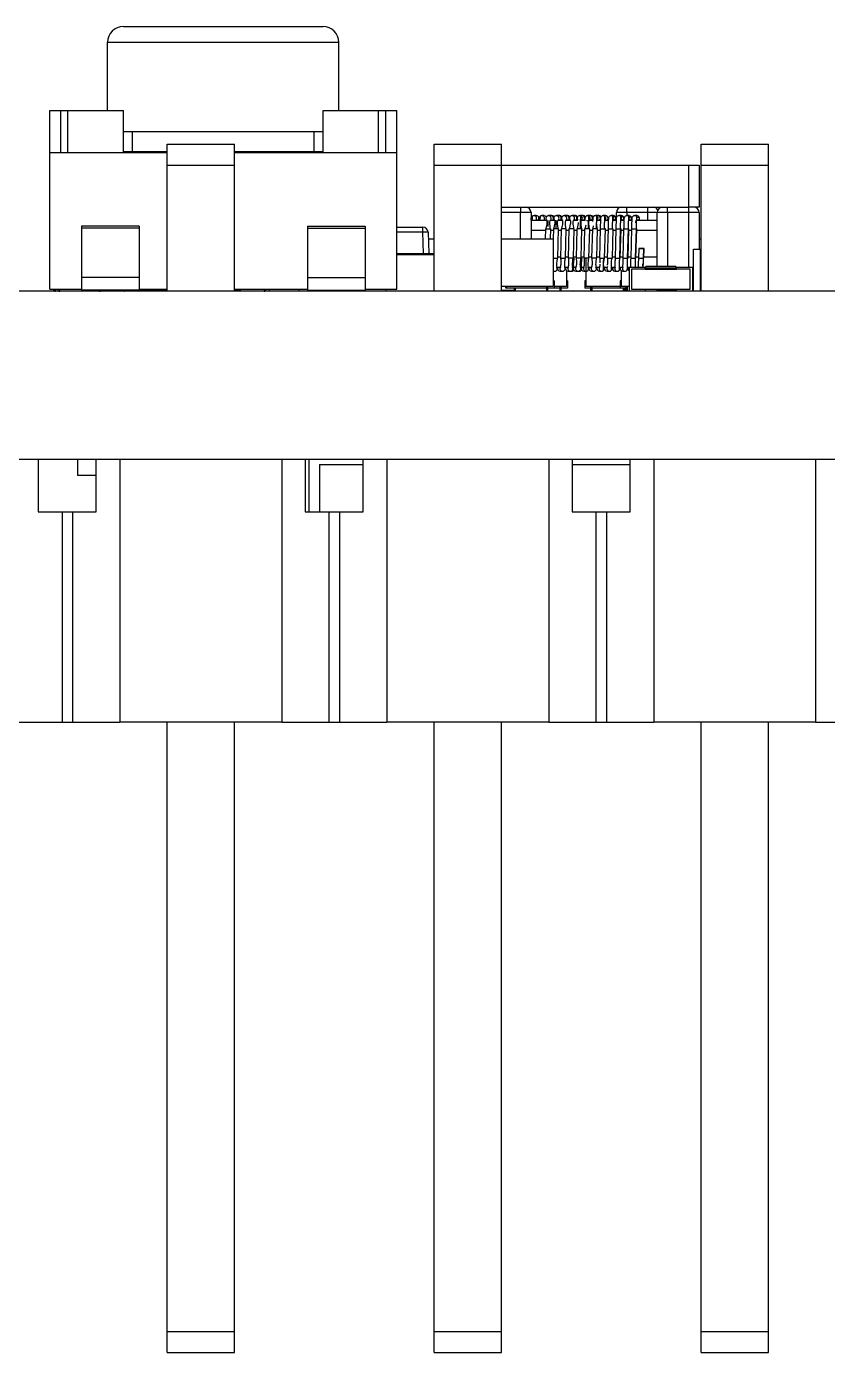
# Model space of a CAD drawing. Header units: millimetres. Extents: x 0 to 297, y 0 to 210.
# Drawn here: x 113.56 to 124.99, y 49.08 to 68.01 of the extents above; entities that cross this region are included whole.
import ezdxf

# ---------------------------------------------------------------- set-up
doc = ezdxf.new("R2010")
doc.units = ezdxf.units.MM

msp = doc.modelspace()

# ---------------------------------------------------------------- linework, layer by layer
at = {"color": 7, "linetype": 'Continuous', "lineweight": 25}
for p, q in [((114.938, 68.012), (117.788, 68.012)), ((114.713, 67.787), (118.013, 67.787)), ((114.713, 66.812), (114.713, 67.787)), ((118.013, 66.812), (118.013, 67.787)), ((113.888, 66.212), (113.888, 66.812)), ((113.888, 66.812), (114.046, 66.812)), ((114.046, 66.212), (114.046, 66.812)), ((114.046, 66.812), (114.147, 66.812)), ((114.147, 66.212), (114.147, 66.812)), ((114.147, 66.812), (114.938, 66.812)), ((114.938, 66.212), (114.938, 66.812)), ((117.788, 66.212), (117.788, 66.812)), ((117.788, 66.812), (118.58, 66.812)), ((118.58, 66.212), (118.58, 66.812)), ((118.58, 66.812), (118.681, 66.812)), ((118.681, 66.212), (118.681, 66.812)), ((118.681, 66.812), (118.838, 66.812)), ((118.838, 66.212), (118.838, 66.812)), ((114.938, 66.512), (115.068, 66.512)), ((115.068, 66.227), (115.068, 66.512)), ((115.068, 66.512), (117.659, 66.512)), ((117.659, 66.227), (117.659, 66.512)), ((117.659, 66.512), (117.788, 66.512)), ((115.562, 66.032), (115.562, 66.332)), ((115.562, 66.332), (116.522, 66.332)), ((116.522, 66.032), (116.522, 66.332)), ((119.372, 66.332), (120.332, 66.332)), ((119.372, 66.032), (119.372, 66.332)), ((120.332, 66.032), (120.332, 66.332)), ((123.182, 66.032), (123.182, 66.332)), ((123.182, 66.332), (124.142, 66.332)), ((124.142, 66.032), (124.142, 66.332)), ((113.888, 64.262), (113.888, 66.212)), ((113.888, 66.212), (114.938, 66.212)), ((114.938, 66.227), (115.068, 66.227)), ((114.938, 66.212), (115.562, 66.212)), ((115.068, 66.227), (115.562, 66.227)), ((116.522, 66.227), (117.659, 66.227)), ((116.522, 66.212), (117.788, 66.212)), ((117.659, 66.227), (117.788, 66.227)), ((117.788, 66.212), (118.838, 66.212)), ((118.838, 64.262), (118.838, 66.212)), ((115.562, 66.032), (116.522, 66.032)), ((115.562, 64.232), (115.562, 66.032)), ((116.522, 64.232), (116.522, 66.032)), ((119.372, 66.032), (120.332, 66.032)), ((119.372, 64.232), (119.372, 66.032)), ((120.332, 66.032), (123.005, 66.032)), ((120.332, 64.232), (120.332, 66.032)), ((123.005, 65.432), (123.005, 66.032)), ((123.005, 66.032), (123.155, 66.032)), ((123.155, 66.032), (123.155, 65.432)), ((123.182, 66.032), (124.142, 66.032)), ((123.182, 64.232), (123.182, 66.032)), ((124.142, 64.232), (124.142, 66.032)), ((123.157, 65.851), (123.155, 65.851)), ((123.157, 65.833), (123.155, 65.833)), ((123.157, 65.813), (123.155, 65.813)), ((123.157, 65.79), (123.155, 65.79)), ((123.157, 65.735), (123.155, 65.735)), ((123.157, 65.683), (123.155, 65.683)), ((123.157, 65.66), (123.155, 65.66)), ((123.157, 65.628), (123.155, 65.628)), ((120.332, 65.432), (123.005, 65.432)), ((120.605, 65.432), (120.605, 65.357)), ((120.755, 65.357), (120.605, 65.357)), ((120.755, 65.357), (120.755, 64.982)), ((120.942, 65.312), (120.91, 65.312)), ((121.038, 65.312), (121.005, 65.312)), ((121.054, 65.312), (121.021, 65.312)), ((121.15, 65.312), (121.117, 65.312)), ((121.165, 65.312), (121.133, 65.312)), ((121.261, 65.312), (121.229, 65.312)), ((121.276, 65.312), (121.244, 65.312)), ((121.244, 65.312), (121.252, 65.311)), ((121.373, 65.312), (121.34, 65.312)), ((121.388, 65.312), (121.355, 65.312)), ((121.484, 65.312), (121.452, 65.312)), ((121.499, 65.312), (121.467, 65.312)), ((121.596, 65.312), (121.563, 65.312)), ((121.611, 65.312), (121.579, 65.312)), ((121.707, 65.312), (121.675, 65.312)), ((121.703, 65.312), (121.69, 65.312)), ((121.723, 65.312), (121.711, 65.312)), ((121.818, 65.312), (121.786, 65.312)), ((122.123, 65.357), (121.973, 65.357)), ((121.973, 65.283), (121.973, 65.357)), ((122.154, 65.312), (122.122, 65.312)), ((122.123, 65.357), (122.123, 65.432)), ((122.423, 65.357), (122.123, 65.357)), ((122.423, 65.357), (122.423, 65.432)), ((122.705, 65.357), (122.555, 65.357)), ((122.555, 64.592), (122.555, 65.357)), ((122.705, 65.357), (122.705, 65.432)), ((123.005, 65.357), (122.705, 65.357)), ((123.005, 65.357), (123.005, 65.432)), ((123.155, 65.432), (123.005, 65.432)), ((123.155, 65.357), (123.005, 65.357)), ((123.155, 65.357), (123.155, 64.832)), ((115.163, 65.162), (114.338, 65.162)), ((114.338, 65.162), (114.338, 65.132)), ((114.338, 65.132), (114.338, 64.427)), ((115.163, 65.132), (114.338, 65.132)), ((115.163, 65.162), (115.163, 65.132)), ((115.163, 65.132), (115.163, 64.427)), ((117.563, 65.162), (118.388, 65.162)), ((117.563, 65.162), (117.563, 65.132)), ((117.563, 65.132), (118.388, 65.132)), ((117.563, 65.132), (117.563, 64.427)), ((118.388, 65.162), (118.388, 65.132)), ((118.388, 65.132), (118.388, 64.427)), ((118.838, 65.147), (119.21, 65.147)), ((119.21, 65.075), (119.21, 65.147)), ((120.755, 65.249), (120.978, 65.249)), ((120.756, 65.125), (120.755, 65.116)), ((120.963, 65.125), (120.959, 64.982)), ((120.974, 65.254), (120.969, 65.249)), ((121.032, 64.982), (121.036, 65.124)), ((121.033, 65.249), (121.09, 65.249)), ((121.074, 65.125), (121.07, 64.982)), ((121.085, 65.254), (121.081, 65.249)), ((121.136, 64.704), (121.147, 65.124)), ((121.145, 65.249), (121.201, 65.249)), ((121.185, 65.125), (121.174, 64.705)), ((121.197, 65.254), (121.192, 65.249)), ((121.247, 64.704), (121.259, 65.124)), ((121.256, 65.249), (121.313, 65.249)), ((121.297, 65.125), (121.286, 64.705)), ((121.308, 65.254), (121.304, 65.249)), ((121.359, 64.704), (121.37, 65.124)), ((121.368, 65.249), (121.424, 65.249)), ((121.408, 65.125), (121.397, 64.705)), ((121.414, 65.28), (121.413, 65.269)), ((121.415, 65.249), (121.414, 65.249)), ((121.42, 65.254), (121.415, 65.249)), ((121.47, 64.704), (121.482, 65.124)), ((121.479, 65.249), (121.523, 65.249)), ((121.52, 65.125), (121.509, 64.705)), ((121.531, 65.254), (121.527, 65.249)), ((121.582, 64.704), (121.593, 65.124)), ((121.591, 65.249), (121.635, 65.249)), ((121.631, 65.125), (121.62, 64.705)), ((121.694, 64.704), (121.705, 65.124)), ((121.702, 65.249), (121.747, 65.249)), ((121.743, 65.125), (121.731, 64.705)), ((121.754, 65.253), (121.75, 65.249)), ((121.805, 64.704), (121.816, 65.124)), ((121.814, 65.249), (121.858, 65.249)), ((121.854, 65.125), (121.843, 64.705)), ((121.918, 64.704), (121.929, 65.124)), ((121.925, 65.249), (121.97, 65.249)), ((121.966, 65.125), (121.954, 64.705)), ((122.021, 64.704), (122.032, 65.124)), ((122.029, 64.704), (122.041, 65.124)), ((122.037, 65.249), (122.081, 65.249)), ((122.077, 65.125), (122.066, 64.705)), ((122.134, 64.704), (122.146, 65.124)), ((122.141, 64.704), (122.152, 65.124)), ((122.149, 65.249), (122.193, 65.249)), ((122.189, 65.125), (122.178, 64.705)), ((122.248, 64.704), (122.259, 65.124)), ((122.253, 64.704), (122.264, 65.124)), ((122.26, 65.249), (122.555, 65.249)), ((122.3, 65.264), (122.301, 65.249)), ((119.285, 65.075), (119.295, 64.772)), ((119.288, 64.982), (119.372, 64.982)), ((120.332, 64.982), (121.072, 64.982)), ((121.072, 64.982), (121.072, 64.307)), ((123.155, 64.982), (123.182, 64.982)), ((118.838, 64.772), (119.372, 64.772)), ((118.838, 64.757), (119.372, 64.757)), ((122.293, 64.845), (122.289, 64.705)), ((122.3, 64.845), (122.36, 64.844)), ((122.361, 64.704), (122.365, 64.843)), ((122.364, 64.704), (122.368, 64.844)), ((123.076, 64.247), (123.076, 64.832)), ((123.076, 64.832), (123.17, 64.832)), ((123.17, 64.832), (123.17, 64.232)), ((121.172, 64.574), (121.125, 64.574)), ((121.283, 64.574), (121.237, 64.574)), ((121.269, 64.574), (121.284, 64.574)), ((121.395, 64.574), (121.348, 64.574)), ((121.38, 64.574), (121.396, 64.574)), ((121.507, 64.574), (121.46, 64.574)), ((121.536, 64.704), (121.536, 64.531)), ((121.618, 64.574), (121.571, 64.574)), ((121.73, 64.574), (121.683, 64.574)), ((121.841, 64.574), (121.795, 64.574)), ((121.84, 64.621), (121.84, 64.605)), ((121.953, 64.574), (121.907, 64.574)), ((122.064, 64.574), (122.017, 64.574)), ((122.158, 64.574), (122.13, 64.574)), ((122.158, 64.577), (122.158, 64.232)), ((122.158, 64.577), (122.383, 64.577)), ((122.398, 64.592), (122.383, 64.562)), ((122.383, 64.577), (122.383, 64.547)), ((122.39, 64.577), (122.383, 64.577)), ((122.833, 64.562), (122.383, 64.562)), ((122.383, 64.547), (122.383, 64.562)), ((122.398, 64.592), (122.818, 64.592)), ((122.833, 64.562), (122.818, 64.592)), ((122.833, 64.577), (122.825, 64.577)), ((122.833, 64.577), (123.058, 64.577)), ((122.833, 64.547), (122.833, 64.577)), ((122.833, 64.547), (122.833, 64.562)), ((123.058, 64.577), (123.058, 64.232)), ((123.17, 64.577), (123.182, 64.577)), ((115.163, 64.427), (114.338, 64.427)), ((114.338, 64.427), (114.338, 64.247)), ((115.163, 64.427), (115.163, 64.247)), ((117.563, 64.427), (118.388, 64.427)), ((117.563, 64.427), (117.563, 64.247)), ((118.388, 64.427), (118.388, 64.247)), ((121.072, 64.517), (121.094, 64.517)), ((121.087, 64.382), (121.072, 64.382)), ((121.087, 64.382), (121.087, 64.277)), ((121.173, 64.517), (121.205, 64.517)), ((121.262, 64.524), (121.262, 64.307)), ((121.277, 64.382), (121.262, 64.382)), ((121.277, 64.382), (121.277, 64.277)), ((121.285, 64.517), (121.317, 64.517)), ((121.292, 64.518), (121.3, 64.517)), ((121.3, 64.517), (121.312, 64.517)), ((121.32, 64.517), (121.332, 64.517)), ((121.396, 64.517), (121.429, 64.517)), ((121.404, 64.518), (121.411, 64.517)), ((121.411, 64.517), (121.424, 64.517)), ((121.431, 64.517), (121.444, 64.517)), ((121.508, 64.517), (121.54, 64.517)), ((121.515, 64.518), (121.523, 64.517)), ((121.536, 64.382), (121.521, 64.382)), ((121.521, 64.382), (121.521, 64.277)), ((121.523, 64.517), (121.535, 64.517)), ((121.536, 64.517), (121.536, 64.307)), ((121.619, 64.517), (121.652, 64.517)), ((121.73, 64.517), (121.763, 64.517)), ((121.842, 64.517), (121.875, 64.517)), ((121.953, 64.517), (121.986, 64.517)), ((122.025, 64.382), (122.025, 64.277)), ((122.04, 64.382), (122.025, 64.382)), ((122.04, 64.526), (122.04, 64.307)), ((122.064, 64.517), (122.097, 64.517)), ((122.188, 64.547), (122.188, 64.262)), ((123.028, 64.547), (122.188, 64.547)), ((122.383, 64.547), (122.188, 64.547)), ((122.383, 64.547), (122.833, 64.547)), ((123.028, 64.547), (122.833, 64.547)), ((123.028, 64.262), (123.028, 64.547)), ((123.182, 64.547), (123.17, 64.547)), ((135.962, 64.232), (35.462, 64.232)), ((113.888, 64.262), (114.338, 64.262)), ((113.971, 64.232), (113.971, 64.262)), ((114.029, 64.232), (114.029, 64.262)), ((115.163, 64.247), (114.338, 64.247)), ((114.948, 64.236), (114.943, 64.236)), ((114.948, 64.236), (114.948, 64.247)), ((115.025, 64.232), (115.025, 64.247)), ((115.163, 64.262), (115.562, 64.262)), ((115.562, 64.247), (115.163, 64.247)), ((116.522, 64.262), (117.563, 64.262)), ((116.597, 64.247), (116.522, 64.247)), ((116.525, 64.247), (116.525, 64.232)), ((116.601, 64.236), (116.601, 64.256)), ((116.606, 64.236), (116.601, 64.236)), ((116.603, 64.247), (116.604, 64.247)), ((116.945, 64.262), (116.945, 64.232)), ((117.017, 64.262), (117.017, 64.232)), ((117.44, 64.262), (117.44, 64.232)), ((117.563, 64.247), (118.388, 64.247)), ((118.103, 64.247), (118.103, 64.232)), ((118.388, 64.262), (118.838, 64.262)), ((118.684, 64.262), (118.684, 64.232)), ((120.332, 64.307), (121.072, 64.307)), ((120.332, 64.247), (120.517, 64.247)), ((120.397, 64.277), (120.397, 64.307)), ((120.412, 64.277), (120.397, 64.277)), ((120.412, 64.277), (120.412, 64.307)), ((120.982, 64.277), (120.412, 64.277)), ((120.517, 64.232), (120.517, 64.277)), ((120.532, 64.232), (120.532, 64.277)), ((120.982, 64.277), (120.982, 64.307)), ((120.997, 64.277), (120.982, 64.277)), ((120.982, 64.232), (120.982, 64.277)), ((120.997, 64.277), (120.997, 64.307)), ((120.997, 64.232), (120.997, 64.277)), ((121.087, 64.277), (120.997, 64.277)), ((121.087, 64.307), (121.262, 64.307)), ((121.172, 64.277), (121.087, 64.277)), ((121.172, 64.277), (121.172, 64.307)), ((121.187, 64.277), (121.172, 64.277)), ((121.172, 64.232), (121.172, 64.277)), ((121.187, 64.277), (121.187, 64.307)), ((121.187, 64.232), (121.187, 64.277)), ((121.277, 64.277), (121.187, 64.277)), ((121.611, 64.277), (121.521, 64.277)), ((121.536, 64.307), (122.025, 64.307)), ((121.611, 64.277), (121.611, 64.307)), ((121.626, 64.277), (121.611, 64.277)), ((121.611, 64.232), (121.611, 64.277)), ((121.626, 64.277), (121.626, 64.307)), ((122.025, 64.277), (121.626, 64.277)), ((121.626, 64.232), (121.626, 64.277)), ((122.115, 64.277), (122.025, 64.277)), ((122.04, 64.307), (122.158, 64.307)), ((122.076, 64.232), (122.076, 64.277)), ((122.091, 64.232), (122.091, 64.277)), ((122.091, 64.262), (122.115, 64.262)), ((122.115, 64.247), (122.091, 64.247)), ((122.108, 64.247), (122.108, 64.232)), ((122.115, 64.232), (122.115, 64.307)), ((122.13, 64.232), (122.13, 64.307)), ((122.188, 64.262), (123.028, 64.262)), ((122.188, 64.262), (122.383, 64.262)), ((122.383, 64.262), (122.383, 64.232)), ((122.555, 64.247), (122.555, 64.262)), ((122.705, 64.247), (122.555, 64.247)), ((122.57, 64.232), (122.57, 64.247)), ((122.69, 64.247), (122.69, 64.232)), ((122.705, 64.247), (122.833, 64.247)), ((122.833, 64.262), (123.028, 64.262)), ((122.833, 64.232), (122.833, 64.262)), ((123.076, 64.247), (123.058, 64.247)), ((123.17, 64.262), (123.182, 64.262)), ((135.962, 61.832), (35.462, 61.832)), ((113.724, 61.832), (113.724, 61.082)), ((114.285, 61.832), (114.285, 61.607)), ((114.549, 61.082), (114.549, 61.832)), ((114.887, 61.832), (114.887, 58.082)), ((117.197, 61.832), (117.197, 58.082)), ((117.534, 61.832), (117.534, 61.082)), ((117.585, 61.832), (117.585, 61.082)), ((117.735, 61.757), (118.359, 61.757)), ((117.735, 61.757), (117.735, 61.082)), ((118.359, 61.082), (118.359, 61.832)), ((118.697, 61.832), (118.697, 58.082)), ((121.007, 61.832), (121.007, 58.082)), ((121.344, 61.832), (121.344, 61.082)), ((121.344, 61.757), (122.169, 61.757)), ((122.169, 61.082), (122.169, 61.832)), ((122.507, 61.832), (122.507, 58.082)), ((124.817, 61.832), (124.817, 58.082)), ((114.285, 61.607), (114.549, 61.607)), ((113.724, 61.082), (114.062, 61.082)), ((114.062, 61.082), (114.062, 58.082)), ((114.062, 61.082), (114.212, 61.082)), ((114.212, 61.082), (114.212, 58.082)), ((114.212, 61.082), (114.549, 61.082)), ((117.534, 61.082), (117.872, 61.082)), ((117.872, 61.082), (117.872, 58.082)), ((117.872, 61.082), (118.022, 61.082)), ((118.022, 61.082), (118.022, 58.082)), ((118.022, 61.082), (118.359, 61.082)), ((121.344, 61.082), (121.682, 61.082)), ((121.682, 61.082), (121.682, 58.082)), ((121.682, 61.082), (121.832, 61.082)), ((121.832, 61.082), (121.832, 58.082)), ((121.832, 61.082), (122.169, 61.082)), ((113.387, 58.082), (114.062, 58.082)), ((114.062, 58.082), (114.212, 58.082)), ((114.212, 58.082), (114.887, 58.082)), ((117.197, 58.082), (114.887, 58.082)), ((115.562, 49.382), (115.562, 58.082)), ((116.522, 49.382), (116.522, 58.082)), ((117.197, 58.082), (117.872, 58.082)), ((117.872, 58.082), (118.022, 58.082)), ((118.022, 58.082), (118.697, 58.082)), ((121.007, 58.082), (118.697, 58.082)), ((119.372, 49.382), (119.372, 58.082)), ((120.332, 49.382), (120.332, 58.082)), ((121.007, 58.082), (121.682, 58.082)), ((121.682, 58.082), (121.832, 58.082)), ((121.832, 58.082), (122.507, 58.082)), ((124.817, 58.082), (122.507, 58.082)), ((123.182, 49.382), (123.182, 58.082)), ((124.142, 49.382), (124.142, 58.082)), ((124.817, 58.082), (125.492, 58.082)), ((115.562, 49.082), (115.562, 49.382)), ((115.562, 49.382), (116.522, 49.382)), ((116.522, 49.082), (116.522, 49.382)), ((119.372, 49.082), (119.372, 49.382)), ((119.372, 49.382), (120.332, 49.382)), ((120.332, 49.082), (120.332, 49.382)), ((123.182, 49.082), (123.182, 49.382)), ((123.182, 49.382), (124.142, 49.382)), ((124.142, 49.082), (124.142, 49.382)), ((115.562, 49.082), (116.522, 49.082)), ((119.372, 49.082), (120.332, 49.082)), ((123.182, 49.082), (124.142, 49.082))]:
    msp.add_line(p, q, dxfattribs=at)
at = {"color": 8, "linetype": 'Continuous', "lineweight": 25}
for p, q in [((120.605, 65.357), (120.332, 65.357)), ((120.605, 64.982), (120.605, 65.357)), ((122.123, 65.357), (122.123, 65.312)), ((122.555, 65.357), (122.423, 65.357)), ((122.423, 65.249), (122.423, 65.357)), ((122.705, 65.357), (122.705, 64.592)), ((123.005, 64.577), (123.005, 65.357)), ((119.21, 65.075), (118.838, 65.075)), ((119.22, 64.772), (119.21, 65.075)), ((120.962, 65.099), (120.755, 65.099)), ((121.073, 65.099), (121.035, 65.099)), ((121.185, 65.099), (121.146, 65.099)), ((121.296, 65.099), (121.258, 65.099)), ((121.408, 65.099), (121.369, 65.099)), ((121.519, 65.099), (121.481, 65.099)), ((121.631, 65.099), (121.593, 65.099)), ((121.742, 65.099), (121.704, 65.099)), ((121.853, 65.099), (121.816, 65.099)), ((121.965, 65.099), (121.928, 65.099)), ((122.077, 65.099), (122.04, 65.099)), ((122.188, 65.099), (122.152, 65.099)), ((122.555, 65.099), (122.263, 65.099)), ((121.136, 64.724), (121.175, 64.724)), ((121.248, 64.724), (121.286, 64.724)), ((121.359, 64.724), (121.398, 64.724)), ((121.471, 64.724), (121.509, 64.724)), ((121.582, 64.724), (121.62, 64.724)), ((121.694, 64.724), (121.732, 64.724)), ((121.806, 64.724), (121.843, 64.724)), ((121.918, 64.724), (121.955, 64.724)), ((122.03, 64.724), (122.066, 64.724)), ((122.141, 64.724), (122.178, 64.724)), ((122.253, 64.724), (122.29, 64.724)), ((122.365, 64.724), (122.555, 64.724)), ((114.605, 64.232), (114.605, 64.247)), ((122.705, 64.262), (122.705, 64.247))]:
    msp.add_line(p, q, dxfattribs=at)
at = {"color": 7, "linetype": 'Continuous', "lineweight": 25, "flags": 128}
for points in [[(121.355, 65.312), (121.356, 65.312), (121.364, 65.311)], [(121.459, 65.311), (121.467, 65.312), (121.476, 65.311)], [(121.499, 65.309), (121.486, 65.312), (121.484, 65.312)], [(121.571, 65.311), (121.579, 65.312), (121.587, 65.311)], [(121.614, 65.307), (121.601, 65.312), (121.596, 65.312)], [(121.683, 65.311), (121.691, 65.312), (121.699, 65.311)], [(121.728, 65.305), (121.716, 65.311), (121.707, 65.312)], [(121.843, 65.303), (121.83, 65.31), (121.818, 65.312)], [(120.755, 65.283), (120.756, 65.279), (120.755, 65.266)], [(121.139, 65.124), (121.146, 65.124), (121.148, 65.124), (121.143, 65.124), (121.133, 65.124), (121.118, 65.124), (121.103, 65.124), (121.089, 65.125), (121.078, 65.125), (121.073, 65.125), (121.075, 65.125), (121.083, 65.125)], [(121.25, 65.124), (121.258, 65.124), (121.259, 65.124), (121.255, 65.124), (121.244, 65.124), (121.23, 65.124), (121.214, 65.124), (121.2, 65.124), (121.19, 65.125), (121.185, 65.125), (121.186, 65.125), (121.194, 65.125)], [(121.362, 65.125), (121.37, 65.124), (121.371, 65.124), (121.366, 65.124), (121.356, 65.124), (121.341, 65.124), (121.326, 65.124), (121.312, 65.124), (121.301, 65.125), (121.296, 65.125), (121.298, 65.125), (121.306, 65.125)], [(121.46, 65.124), (121.448, 65.124), (121.435, 65.124), (121.424, 65.124), (121.415, 65.124), (121.409, 65.125), (121.408, 65.125), (121.411, 65.125), (121.417, 65.125)], [(121.473, 65.125), (121.479, 65.124), (121.482, 65.124), (121.483, 65.124), (121.482, 65.124), (121.479, 65.124), (121.474, 65.124), (121.468, 65.124), (121.46, 65.124)], [(121.575, 65.124), (121.562, 65.124), (121.549, 65.124), (121.537, 65.124), (121.528, 65.124), (121.521, 65.125), (121.519, 65.125), (121.522, 65.125), (121.529, 65.125)], [(121.585, 65.125), (121.59, 65.124), (121.593, 65.124), (121.594, 65.124), (121.594, 65.124), (121.591, 65.124), (121.587, 65.124), (121.582, 65.124), (121.575, 65.124)], [(121.689, 65.124), (121.677, 65.124), (121.663, 65.124), (121.651, 65.124), (121.64, 65.124), (121.633, 65.125), (121.631, 65.125), (121.633, 65.125), (121.64, 65.125)], [(121.697, 65.125), (121.701, 65.124), (121.704, 65.124), (121.706, 65.124), (121.706, 65.124), (121.704, 65.124), (121.7, 65.124), (121.695, 65.124), (121.689, 65.124)], [(121.808, 65.125), (121.813, 65.124), (121.816, 65.124), (121.817, 65.124), (121.817, 65.124), (121.816, 65.124), (121.813, 65.124), (121.809, 65.124), (121.804, 65.124)], [(122.032, 65.125), (122.035, 65.124), (122.038, 65.124), (122.04, 65.124), (122.041, 65.124), (122.04, 65.124), (122.038, 65.124), (122.036, 65.124), (122.032, 65.124)], [(122.146, 65.124), (122.147, 65.124), (122.149, 65.124), (122.151, 65.124), (122.152, 65.124), (122.152, 65.124), (122.151, 65.124), (122.149, 65.124), (122.146, 65.124)], [(122.26, 65.124), (122.261, 65.124), (122.263, 65.124), (122.264, 65.124), (122.264, 65.124), (122.263, 65.124), (122.261, 65.124), (122.259, 65.124)], [(122.365, 64.843), (122.356, 64.843), (122.344, 64.843), (122.329, 64.844), (122.315, 64.844), (122.303, 64.844), (122.295, 64.845), (122.293, 64.845), (122.296, 64.845)], [(122.36, 64.844), (122.363, 64.844), (122.365, 64.844), (122.367, 64.844), (122.368, 64.844), (122.368, 64.844), (122.367, 64.844), (122.366, 64.843), (122.365, 64.843)], [(121.352, 64.705), (121.359, 64.704), (121.36, 64.704), (121.355, 64.704), (121.344, 64.704), (121.33, 64.704), (121.315, 64.704), (121.301, 64.704), (121.29, 64.705), (121.286, 64.705)], [(121.463, 64.705), (121.47, 64.704), (121.471, 64.704), (121.466, 64.704), (121.456, 64.704), (121.442, 64.704), (121.426, 64.704), (121.412, 64.704), (121.402, 64.705), (121.397, 64.705)], [(121.575, 64.705), (121.582, 64.704), (121.583, 64.704), (121.578, 64.704), (121.567, 64.704), (121.553, 64.704), (121.538, 64.704), (121.524, 64.704), (121.514, 64.705), (121.509, 64.705)], [(121.686, 64.705), (121.693, 64.704), (121.694, 64.704), (121.689, 64.704), (121.679, 64.704), (121.665, 64.704), (121.65, 64.704), (121.636, 64.704), (121.625, 64.705), (121.62, 64.705), (121.62, 64.705)], [(121.798, 64.705), (121.802, 64.704), (121.805, 64.704), (121.806, 64.704), (121.806, 64.704), (121.805, 64.704), (121.802, 64.704), (121.798, 64.704), (121.792, 64.704)], [(122.356, 64.704), (122.359, 64.704), (122.361, 64.704), (122.363, 64.704), (122.364, 64.704), (122.364, 64.704), (122.364, 64.704), (122.363, 64.704), (122.361, 64.704)]]:
    msp.add_lwpolyline(points, dxfattribs=at)
at = {"color": 7, "linetype": 'Continuous', "lineweight": 25}
for centre, radius, start, end in [((114.938, 67.787), 0.225, 90, 180), ((117.788, 67.787), 0.225, 0, 90), ((120.68, 65.357), 0.075, 0, 90), ((120.798, 65.274), 0.0375, 348.6488, 135.736), ((120.831, 65.274), 0.0375, 315.7281, 90.0478), ((120.91, 65.274), 0.0375, 349.7977, 130.3546), ((120.942, 65.274), 0.0375, 32.8559, 89.6765), ((121.005, 65.274), 0.0375, 312.4625, 227.5982), ((121.038, 65.274), 0.0375, 316.1368, 89.7462), ((121.054, 65.274), 0.0375, 32.8545, 90.0514), ((121.117, 65.274), 0.0375, 312.4804, 227.5768), ((121.149, 65.274), 0.0375, 316.136, 89.4096), ((121.165, 65.274), 0.0375, 32.8531, 90.3961), ((121.228, 65.274), 0.0375, 312.4961, 227.5542), ((121.261, 65.274), 0.0375, 315.6422, 89.2666), ((121.277, 65.274), 0.0375, 32.8518, 90.6114), ((121.34, 65.274), 0.0375, 312.5095, 227.5306), ((121.372, 65.274), 0.0375, 315.6395, 89.2748), ((121.388, 65.274), 0.0375, 32.8507, 90.7238), ((121.451, 65.274), 0.0375, 65.788, 227.5057), ((121.5, 65.274), 0.0375, 32.8498, 90.8185), ((121.563, 65.274), 0.0375, 60.4094, 171.4013), ((121.611, 65.274), 0.0375, 32.8491, 90.6757), ((121.674, 65.274), 0.0375, 55.0288, 171.9576), ((121.723, 65.274), 0.0375, 32.8488, 90.3391), ((121.786, 65.274), 0.0375, 49.6481, 172.7766), ((121.898, 65.274), 0.0375, 44.2676, 169.9839), ((121.93, 65.274), 0.0375, 44.2725, 89.9886), ((122.009, 65.274), 0.0375, 38.8869, 170.2413), ((122.048, 65.357), 0.075, 90, 180), ((122.042, 65.274), 0.0375, 38.8932, 89.9863), ((122.121, 65.274), 0.0375, 33.5032, 169.8753), ((122.153, 65.274), 0.0375, 33.5139, 88.2336), ((122.232, 65.274), 0.0375, 28.122, 169.1348), ((122.265, 65.274), 0.0375, 28.1347, 90.0468), ((122.498, 65.357), 0.075, 27.866, 90), ((122.63, 65.357), 0.075, 90, 180), ((123.08, 65.357), 0.075, 0, 90), ((119.21, 65.072), 0.075, 2, 90), ((120.798, 65.274), 0.0375, 135.7261, 215.9255), ((120.91, 65.274), 0.0375, 130.3464, 222.0273), ((121.14, 100.648), 35.524, 269.7145, 269.8323), ((121.451, 65.274), 0.0375, 312.5173, 65.7913), ((121.484, 65.274), 0.0375, 316.1325, 65.7913), ((121.563, 65.274), 0.0375, 312.5252, 60.412), ((121.595, 65.274), 0.0375, 316.1313, 60.412), ((121.674, 65.274), 0.0375, 312.5307, 55.0328), ((121.707, 65.274), 0.0375, 315.632, 55.0328), ((121.792, 66.398), 1.274, 267.7849, 270.5243), ((121.786, 65.274), 0.0375, 312.534, 49.6536), ((121.819, 65.274), 0.0375, 316.1291, 49.6536), ((121.899, 65.885), 0.761, 266.6206, 271.4164), ((121.921, 65.218), 0.0941, 268.1447, 275.0107), ((121.898, 65.274), 0.0375, 312.5349, 44.2744), ((121.93, 65.274), 0.0375, 316.1283, 44.2744), ((122.013, 65.886), 0.762, 266.4743, 271.446), ((122.009, 65.274), 0.0375, 314.6391, 38.8951), ((122.042, 65.274), 0.0375, 316.1278, 38.8951), ((122.126, 65.896), 0.773, 266.3637, 271.4268), ((122.121, 65.274), 0.0375, 321.3657, 33.5157), ((122.153, 65.274), 0.0375, 316.1276, 33.5158), ((122.24, 65.929), 0.806, 266.3592, 271.346), ((122.265, 65.274), 0.0375, 316.1278, 28.1363), ((119.247, 64.537), 0.539, 86.0129, 93.9871), ((122.302, 64.607), 0.238, 90.4896, 91.511), ((121.13, 72.603), 7.898, 269.5719, 270.0416), ((121.093, 64.555), 0.0375, 234.8696, 33.5691), ((121.172, 64.555), 0.0375, 149.3419, 270.7848), ((121.205, 64.555), 0.0375, 146.4766, 33.5781), ((121.228, 68.576), 3.872, 269.2019, 270.2906), ((121.284, 64.555), 0.0375, 148.8274, 270.9012), ((121.316, 64.555), 0.0375, 146.4605, 33.5858), ((121.396, 64.555), 0.0375, 148.8282, 270.8989), ((121.428, 64.555), 0.0375, 146.4429, 33.5916), ((121.507, 64.555), 0.0375, 148.829, 270.7996), ((121.54, 64.555), 0.0375, 146.4241, 33.5954), ((121.619, 64.555), 0.0375, 148.8297, 270.612), ((121.651, 64.555), 0.0375, 146.4041, 33.5972), ((121.73, 64.555), 0.0375, 149.3438, 270.3411), ((121.763, 64.555), 0.0375, 146.3826, 307.6643), ((121.781, 65.994), 1.29, 267.802, 270.5071), ((121.763, 64.555), 0.0375, 307.6569, 33.6006), ((121.842, 64.555), 0.0375, 149.525, 270.4348), ((121.874, 64.555), 0.0375, 146.3599, 313.0459), ((121.888, 65.485), 0.782, 266.6827, 271.3542), ((121.874, 64.555), 0.0375, 313.0362, 33.5982), ((121.91, 64.801), 0.097, 268.245, 274.9115), ((121.953, 64.555), 0.0375, 149.5222, 269.6173), ((121.986, 64.555), 0.0375, 146.3364, 318.4276), ((122.001, 65.469), 0.766, 266.4822, 271.432), ((121.986, 64.555), 0.0375, 318.4155, 33.5935), ((122.022, 64.79), 0.086, 268.8452, 274.7282), ((122.065, 64.555), 0.0375, 149.5189, 269.2312), ((122.097, 64.555), 0.0375, 146.3123, 323.8096), ((122.115, 65.466), 0.762, 266.3211, 271.4555), ((122.136, 64.749), 0.0453, 268.1692, 276.6766), ((122.177, 64.555), 0.0375, 149.1743, 240.1508), ((122.229, 65.509), 0.806, 266.359, 271.3461), ((122.249, 64.724), 0.0207, 266.5926, 280.1235), ((122.342, 65.528), 0.825, 266.3217, 271.2993), ((122.489, 64.613), 0.142, 176.1292, 195.4717), ((121.333, 64.555), 0.0375, 257.7176, 327.1487), ((121.444, 64.555), 0.0375, 257.5266, 327.1498), ((113.971, 64.262), 0.03, 180, 270), ((114.029, 64.262), 0.03, 180, 270), ((114.605, 64.262), 0.03, 210, 270), ((116.945, 64.262), 0.03, 270, 0)]:
    msp.add_arc(centre, radius, start, end, dxfattribs=at)
for points, knots in [([(120.83, 65.312), (120.825, 65.312), (120.813, 65.312), (120.803, 65.312), (120.798, 65.312)], [0, 0, 0, 0, 0.4842692, 1, 1, 1, 1]), ([(121.93, 65.312), (121.925, 65.312), (121.915, 65.312), (121.904, 65.312), (121.898, 65.312)], [0, 0, 0, 0, 0.484481, 1, 1, 1, 1]), ([(122.042, 65.312), (122.037, 65.312), (122.027, 65.312), (122.015, 65.312), (122.009, 65.312)], [0, 0, 0, 0, 0.484401, 1, 1, 1, 1]), ([(122.265, 65.312), (122.26, 65.312), (122.25, 65.312), (122.238, 65.312), (122.232, 65.312)], [0, 0, 0, 0, 0.484432, 1, 1, 1, 1]), ([(120.758, 65.249), (120.758, 65.256), (120.757, 65.276), (120.756, 65.279), (120.756, 65.281)], [0, 0, 0, 0, 0.353358, 1, 1, 1, 1]), ([(120.834, 65.249), (120.834, 65.25), (120.834, 65.258), (120.835, 65.266), (120.835, 65.267), (120.835, 65.267)], [0, 0, 0, 0, 0.062303, 0.477345, 1, 1, 1, 1]), ([(120.87, 65.249), (120.87, 65.256), (120.869, 65.276), (120.868, 65.279), (120.867, 65.281)], [0, 0, 0, 0, 0.353204, 1, 1, 1, 1]), ([(120.945, 65.249), (120.945, 65.252), (120.946, 65.266), (120.946, 65.267), (120.946, 65.268)], [0, 0, 0, 0, 0.2409107, 1, 1, 1, 1]), ([(120.971, 65.125), (120.972, 65.132), (120.975, 65.147), (120.982, 65.175), (120.988, 65.207), (120.988, 65.23), (120.983, 65.242), (120.981, 65.245), (120.98, 65.247)], [0, 0, 0, 0, 0.125012, 0.250214, 0.499578, 0.74913, 0.874192, 1, 1, 1, 1]), ([(121.03, 65.247), (121.029, 65.245), (121.026, 65.242), (121.02, 65.231), (121.016, 65.208), (121.02, 65.176), (121.025, 65.147), (121.026, 65.132), (121.027, 65.124)], [0, 0, 0, 0, 0.125279, 0.250626, 0.499675, 0.748923, 0.874356, 1, 1, 1, 1]), ([(121.083, 65.125), (121.084, 65.132), (121.086, 65.147), (121.094, 65.175), (121.1, 65.207), (121.099, 65.23), (121.094, 65.242), (121.092, 65.245), (121.091, 65.247)], [0, 0, 0, 0, 0.125011, 0.250211, 0.499571, 0.749131, 0.874212, 1, 1, 1, 1]), ([(121.142, 65.247), (121.141, 65.245), (121.138, 65.242), (121.131, 65.231), (121.128, 65.208), (121.131, 65.176), (121.136, 65.147), (121.138, 65.132), (121.139, 65.124)], [0, 0, 0, 0, 0.125265, 0.250599, 0.49963, 0.74889, 0.874328, 1, 1, 1, 1]), ([(121.194, 65.125), (121.195, 65.132), (121.198, 65.147), (121.205, 65.175), (121.212, 65.207), (121.211, 65.23), (121.206, 65.242), (121.204, 65.245), (121.203, 65.247)], [0, 0, 0, 0, 0.12501, 0.250209, 0.499567, 0.749136, 0.874238, 1, 1, 1, 1]), ([(121.254, 65.247), (121.252, 65.245), (121.25, 65.242), (121.243, 65.231), (121.239, 65.208), (121.243, 65.176), (121.248, 65.147), (121.25, 65.132), (121.25, 65.124)], [0, 0, 0, 0, 0.125242, 0.250554, 0.500339, 0.749772, 0.87495, 1, 1, 1, 1]), ([(121.306, 65.125), (121.307, 65.132), (121.31, 65.148), (121.317, 65.176), (121.323, 65.207), (121.323, 65.23), (121.317, 65.242), (121.315, 65.245), (121.314, 65.247)], [0, 0, 0, 0, 0.12501, 0.250208, 0.499563, 0.749143, 0.874269, 1, 1, 1, 1]), ([(121.365, 65.247), (121.364, 65.245), (121.361, 65.242), (121.355, 65.231), (121.351, 65.208), (121.356, 65.17), (121.36, 65.14), (121.362, 65.125)], [0, 0, 0, 0, 0.125346, 0.250763, 0.500758, 0.75038, 1, 1, 1, 1]), ([(121.417, 65.125), (121.419, 65.133), (121.422, 65.15), (121.428, 65.174), (121.432, 65.196), (121.433, 65.208), (121.434, 65.213)], [0, 0, 0, 0, 0.2500785, 0.5002336, 0.7759864, 1, 1, 1, 1]), ([(121.46, 65.124), (121.461, 65.15), (121.461, 65.172), (121.462, 65.217), (121.463, 65.237), (121.464, 65.272), (121.465, 65.285), (121.466, 65.304), (121.466, 65.306), (121.467, 65.309)], [0, 0, 0, 0, 0.25, 0.25, 0.5, 0.5, 0.75, 0.75, 1, 1, 1, 1]), ([(121.477, 65.247), (121.475, 65.245), (121.473, 65.242), (121.466, 65.231), (121.462, 65.208), (121.466, 65.176), (121.471, 65.148), (121.473, 65.132), (121.473, 65.125)], [0, 0, 0, 0, 0.125242, 0.250555, 0.499549, 0.748826, 0.874264, 1, 1, 1, 1]), ([(121.526, 65.28), (121.525, 65.278), (121.525, 65.274), (121.524, 65.253), (121.523, 65.244)], [0, 0, 0, 0, 0.605005, 1, 1, 1, 1]), ([(121.56, 65.233), (121.559, 65.236), (121.556, 65.242), (121.555, 65.245), (121.554, 65.247)], [0, 0, 0, 0, 0.500639, 1, 1, 1, 1]), ([(121.575, 65.124), (121.575, 65.15), (121.576, 65.172), (121.577, 65.216), (121.578, 65.236), (121.579, 65.27), (121.579, 65.284), (121.58, 65.303), (121.581, 65.304), (121.581, 65.307)], [0, 0, 0, 0, 0.25, 0.25, 0.5, 0.5, 0.75, 0.75, 1, 1, 1, 1]), ([(121.588, 65.247), (121.587, 65.245), (121.584, 65.242), (121.578, 65.231), (121.574, 65.208), (121.577, 65.176), (121.582, 65.148), (121.584, 65.132), (121.585, 65.125)], [0, 0, 0, 0, 0.12524, 0.250552, 0.499541, 0.748816, 0.87425, 1, 1, 1, 1]), ([(121.637, 65.28), (121.637, 65.277), (121.636, 65.271), (121.635, 65.248), (121.634, 65.231), (121.634, 65.23)], [0, 0, 0, 0, 0.491184, 0.975926, 1, 1, 1, 1]), ([(121.64, 65.125), (121.642, 65.132), (121.644, 65.147), (121.647, 65.16), (121.649, 65.166)], [0, 0, 0, 0, 0.4992401, 1, 1, 1, 1]), ([(121.7, 65.247), (121.699, 65.245), (121.696, 65.242), (121.689, 65.231), (121.685, 65.208), (121.689, 65.176), (121.694, 65.148), (121.696, 65.132), (121.697, 65.125)], [0, 0, 0, 0, 0.125243, 0.250556, 0.499542, 0.748812, 0.874242, 1, 1, 1, 1]), ([(121.689, 65.124), (121.69, 65.149), (121.69, 65.171), (121.692, 65.215), (121.692, 65.235), (121.693, 65.269), (121.694, 65.282), (121.695, 65.301), (121.695, 65.302), (121.696, 65.305)], [0, 0, 0, 0, 0.25, 0.25, 0.5, 0.5, 0.75, 0.75, 1, 1, 1, 1]), ([(121.749, 65.28), (121.748, 65.277), (121.748, 65.272), (121.746, 65.235), (121.744, 65.184), (121.743, 65.145), (121.743, 65.125)], [0, 0, 0, 0, 0.254138, 0.505002, 0.75343, 1, 1, 1, 1]), ([(121.804, 65.124), (121.804, 65.149), (121.805, 65.171), (121.806, 65.214), (121.807, 65.234), (121.808, 65.267), (121.808, 65.28), (121.809, 65.299), (121.81, 65.3), (121.81, 65.303)], [0, 0, 0, 0, 0.25, 0.25, 0.5, 0.5, 0.75, 0.75, 1, 1, 1, 1]), ([(121.861, 65.281), (121.86, 65.278), (121.859, 65.273), (121.857, 65.236), (121.856, 65.185), (121.855, 65.145), (121.854, 65.125)], [0, 0, 0, 0, 0.254036, 0.504893, 0.753361, 1, 1, 1, 1]), ([(121.918, 65.124), (121.918, 65.148), (121.919, 65.17), (121.92, 65.213), (121.921, 65.232), (121.922, 65.265), (121.922, 65.278), (121.924, 65.296), (121.924, 65.298), (121.924, 65.301)], [0, 0, 0, 0, 0.25, 0.25, 0.5, 0.5, 0.75, 0.75, 1, 1, 1, 1]), ([(121.972, 65.281), (121.972, 65.278), (121.971, 65.273), (121.969, 65.236), (121.967, 65.185), (121.966, 65.145), (121.966, 65.125)], [0, 0, 0, 0, 0.253811, 0.504656, 0.753221, 1, 1, 1, 1]), ([(122.032, 65.124), (122.032, 65.148), (122.033, 65.169), (122.034, 65.212), (122.035, 65.231), (122.036, 65.263), (122.036, 65.276), (122.037, 65.294), (122.038, 65.295), (122.038, 65.298)], [0, 0, 0, 0, 0.25, 0.25, 0.5, 0.5, 0.75, 0.75, 1, 1, 1, 1]), ([(122.081, 65.238), (122.081, 65.236), (122.08, 65.224), (122.079, 65.184), (122.078, 65.144), (122.077, 65.125)], [0, 0, 0, 0, 0.0623, 0.533011, 1, 1, 1, 1]), ([(122.084, 65.281), (122.083, 65.279), (122.082, 65.274), (122.081, 65.249), (122.081, 65.238)], [0, 0, 0, 0, 0.537994, 1, 1, 1, 1]), ([(122.146, 65.124), (122.146, 65.147), (122.147, 65.168), (122.148, 65.21), (122.148, 65.229), (122.15, 65.261), (122.15, 65.273), (122.151, 65.291), (122.152, 65.292), (122.152, 65.295)], [0, 0, 0, 0, 0.25, 0.25, 0.5, 0.5, 0.75, 0.75, 1, 1, 1, 1]), ([(122.195, 65.281), (122.195, 65.278), (122.194, 65.273), (122.192, 65.236), (122.19, 65.185), (122.189, 65.145), (122.189, 65.125)], [0, 0, 0, 0, 0.254016, 0.505072, 0.753619, 1, 1, 1, 1]), ([(122.258, 65.247), (122.254, 65.243), (122.248, 65.237), (122.246, 65.217), (122.245, 65.207)], [0, 0, 0, 0, 0.507399, 1, 1, 1, 1]), ([(122.259, 65.124), (122.26, 65.147), (122.26, 65.168), (122.261, 65.209), (122.262, 65.227), (122.263, 65.258), (122.263, 65.271), (122.265, 65.288), (122.265, 65.289), (122.265, 65.292)], [0, 0, 0, 0, 0.25, 0.25, 0.5, 0.5, 0.75, 0.75, 1, 1, 1, 1]), ([(121.128, 64.704), (121.128, 64.697), (121.126, 64.681), (121.121, 64.651), (121.119, 64.617), (121.12, 64.587), (121.123, 64.579), (121.125, 64.575)], [0, 0, 0, 0, 0.12493, 0.249905, 0.499051, 0.7491, 1, 1, 1, 1]), ([(121.174, 64.575), (121.174, 64.577), (121.176, 64.58), (121.181, 64.593), (121.185, 64.617), (121.186, 64.651), (121.183, 64.681), (121.182, 64.697), (121.182, 64.705)], [0, 0, 0, 0, 0.125281, 0.250671, 0.500348, 0.749739, 0.87498, 1, 1, 1, 1]), ([(121.24, 64.704), (121.239, 64.697), (121.237, 64.681), (121.233, 64.651), (121.231, 64.617), (121.231, 64.587), (121.235, 64.579), (121.236, 64.575)], [0, 0, 0, 0, 0.125139, 0.250318, 0.499517, 0.749341, 1, 1, 1, 1]), ([(121.285, 64.575), (121.286, 64.577), (121.288, 64.58), (121.293, 64.593), (121.296, 64.617), (121.297, 64.651), (121.294, 64.681), (121.294, 64.697), (121.293, 64.705)], [0, 0, 0, 0, 0.125278, 0.250666, 0.500337, 0.749726, 0.874973, 1, 1, 1, 1]), ([(121.352, 64.705), (121.351, 64.697), (121.349, 64.681), (121.344, 64.651), (121.342, 64.617), (121.343, 64.587), (121.346, 64.579), (121.348, 64.575)], [0, 0, 0, 0, 0.125138, 0.250315, 0.49951, 0.749337, 1, 1, 1, 1]), ([(121.368, 64.704), (121.367, 64.696), (121.365, 64.68), (121.36, 64.65), (121.358, 64.617), (121.359, 64.593), (121.362, 64.58), (121.363, 64.577), (121.364, 64.575)], [0, 0, 0, 0, 0.12529, 0.250644, 0.500276, 0.749799, 0.874855, 1, 1, 1, 1]), ([(121.397, 64.575), (121.398, 64.577), (121.399, 64.58), (121.404, 64.593), (121.408, 64.617), (121.409, 64.651), (121.406, 64.681), (121.405, 64.697), (121.405, 64.705)], [0, 0, 0, 0, 0.125275, 0.25066, 0.500323, 0.749711, 0.874966, 1, 1, 1, 1]), ([(121.463, 64.705), (121.462, 64.697), (121.461, 64.681), (121.456, 64.651), (121.453, 64.617), (121.455, 64.591), (121.458, 64.579), (121.459, 64.576), (121.459, 64.575)], [0, 0, 0, 0, 0.125243, 0.250523, 0.499921, 0.749287, 0.925904, 1, 1, 1, 1]), ([(121.479, 64.704), (121.478, 64.696), (121.477, 64.68), (121.472, 64.651), (121.47, 64.617), (121.471, 64.593), (121.473, 64.58), (121.475, 64.577), (121.475, 64.575)], [0, 0, 0, 0, 0.125289, 0.250642, 0.50028, 0.749804, 0.874854, 1, 1, 1, 1]), ([(121.508, 64.575), (121.509, 64.577), (121.511, 64.58), (121.516, 64.593), (121.52, 64.617), (121.521, 64.651), (121.517, 64.681), (121.517, 64.697), (121.517, 64.705)], [0, 0, 0, 0, 0.125273, 0.250654, 0.50031, 0.749696, 0.874957, 1, 1, 1, 1]), ([(121.575, 64.705), (121.574, 64.697), (121.572, 64.681), (121.567, 64.651), (121.565, 64.617), (121.567, 64.591), (121.57, 64.579), (121.571, 64.576), (121.571, 64.575)], [0, 0, 0, 0, 0.125242, 0.25052, 0.499917, 0.74928, 0.925899, 1, 1, 1, 1]), ([(121.62, 64.575), (121.621, 64.577), (121.622, 64.58), (121.628, 64.593), (121.631, 64.617), (121.632, 64.657), (121.629, 64.689), (121.628, 64.705)], [0, 0, 0, 0, 0.125364, 0.250837, 0.50067, 0.750078, 1, 1, 1, 1]), ([(121.686, 64.705), (121.685, 64.697), (121.684, 64.681), (121.679, 64.651), (121.677, 64.617), (121.678, 64.591), (121.681, 64.579), (121.682, 64.576), (121.682, 64.575)], [0, 0, 0, 0, 0.125242, 0.250521, 0.499919, 0.749279, 0.926089, 1, 1, 1, 1]), ([(121.732, 64.575), (121.732, 64.577), (121.734, 64.58), (121.738, 64.59), (121.741, 64.604), (121.742, 64.615), (121.742, 64.62)], [0, 0, 0, 0, 0.2498902, 0.4999296, 0.7798636, 1, 1, 1, 1]), ([(121.743, 64.636), (121.743, 64.647), (121.742, 64.668), (121.741, 64.693), (121.74, 64.705)], [0, 0, 0, 0, 0.499688, 1, 1, 1, 1]), ([(121.786, 64.525), (121.786, 64.528), (121.787, 64.529), (121.788, 64.548), (121.788, 64.561), (121.789, 64.594), (121.79, 64.614), (121.791, 64.657), (121.792, 64.679), (121.792, 64.704)], [0, 0, 0, 0, 0.25, 0.25, 0.5, 0.5, 0.75, 0.75, 1, 1, 1, 1]), ([(121.79, 64.6), (121.79, 64.597), (121.79, 64.583), (121.792, 64.579), (121.794, 64.575)], [0, 0, 0, 0, 0.2526633, 1, 1, 1, 1]), ([(121.798, 64.705), (121.795, 64.688), (121.792, 64.667), (121.791, 64.65), (121.791, 64.645)], [0, 0, 0, 0, 0.75055, 1, 1, 1, 1]), ([(121.9, 64.527), (121.9, 64.53), (121.901, 64.531), (121.902, 64.55), (121.902, 64.562), (121.904, 64.595), (121.904, 64.615), (121.905, 64.658), (121.906, 64.679), (121.907, 64.704)], [0, 0, 0, 0, 0.25, 0.25, 0.5, 0.5, 0.75, 0.75, 1, 1, 1, 1]), ([(121.954, 64.705), (121.954, 64.685), (121.953, 64.647), (121.951, 64.599), (121.95, 64.566), (121.949, 64.562), (121.949, 64.56)], [0, 0, 0, 0, 0.253179, 0.503984, 0.752851, 1, 1, 1, 1]), ([(122.014, 64.53), (122.014, 64.532), (122.015, 64.534), (122.016, 64.552), (122.016, 64.564), (122.018, 64.597), (122.018, 64.616), (122.019, 64.658), (122.02, 64.68), (122.021, 64.704)], [0, 0, 0, 0, 0.25, 0.25, 0.5, 0.5, 0.75, 0.75, 1, 1, 1, 1]), ([(122.026, 64.57), (122.026, 64.567), (122.027, 64.551), (122.028, 64.55), (122.028, 64.548)], [0, 0, 0, 0, 0.194747, 1, 1, 1, 1]), ([(122.066, 64.705), (122.065, 64.685), (122.064, 64.646), (122.063, 64.598), (122.061, 64.565), (122.061, 64.561), (122.06, 64.559)], [0, 0, 0, 0, 0.252822, 0.503572, 0.752566, 1, 1, 1, 1]), ([(122.128, 64.532), (122.128, 64.535), (122.129, 64.536), (122.13, 64.554), (122.13, 64.567), (122.131, 64.598), (122.132, 64.617), (122.133, 64.659), (122.134, 64.68), (122.134, 64.704)], [0, 0, 0, 0, 0.25, 0.25, 0.5, 0.5, 0.75, 0.75, 1, 1, 1, 1]), ([(122.177, 64.574), (122.177, 64.576), (122.178, 64.577), (122.178, 64.591), (122.179, 64.6), (122.18, 64.625), (122.18, 64.639), (122.181, 64.671), (122.182, 64.686), (122.182, 64.705)], [0, 0, 0, 0, 0.25, 0.25, 0.5, 0.5, 0.75, 0.75, 1, 1, 1, 1]), ([(122.244, 64.576), (122.244, 64.582), (122.245, 64.6), (122.246, 64.646), (122.247, 64.684), (122.248, 64.704)], [0, 0, 0, 0, 0.220546, 0.611266, 1, 1, 1, 1]), ([(122.287, 64.571), (122.287, 64.573), (122.287, 64.574), (122.288, 64.588), (122.289, 64.598), (122.29, 64.623), (122.29, 64.638), (122.291, 64.67), (122.292, 64.686), (122.292, 64.705)], [0, 0, 0, 0, 0.25, 0.25, 0.5, 0.5, 0.75, 0.75, 1, 1, 1, 1]), ([(122.357, 64.574), (122.357, 64.581), (122.358, 64.599), (122.359, 64.647), (122.36, 64.685), (122.361, 64.704)], [0, 0, 0, 0, 0.261893, 0.631793, 1, 1, 1, 1])]:
    msp.add_open_spline(points, degree=3, knots=knots, dxfattribs=at)
at = {"color": 8, "linetype": 'Continuous', "lineweight": 25}
for points, knots in [([(120.771, 65.301), (120.771, 65.298), (120.77, 65.293), (120.769, 65.262), (120.768, 65.249)], [0, 0, 0, 0, 0.569361, 1, 1, 1, 1]), ([(120.885, 65.303), (120.885, 65.3), (120.884, 65.295), (120.883, 65.263), (120.882, 65.249)], [0, 0, 0, 0, 0.558258, 1, 1, 1, 1]), ([(120.996, 65.243), (120.996, 65.242), (120.996, 65.229), (120.995, 65.197), (120.994, 65.167), (120.994, 65.157)], [0, 0, 0, 0, 0.059006, 0.700974, 1, 1, 1, 1]), ([(121.111, 65.247), (121.111, 65.245), (121.11, 65.231), (121.109, 65.187), (121.108, 65.146), (121.107, 65.125)], [0, 0, 0, 0, 0.0730363, 0.5381657, 1, 1, 1, 1]), ([(121.851, 64.618), (121.851, 64.623), (121.852, 64.636), (121.853, 64.66), (121.853, 64.676)], [0, 0, 0, 0, 0.308499, 1, 1, 1, 1])]:
    msp.add_open_spline(points, degree=3, knots=knots, dxfattribs=at)
at = {"color": 7, "linetype": 'Continuous', "lineweight": 25}
for points in [[(120.857, 65.249), (120.846, 65.249), (120.835, 65.249), (120.826, 65.249)], [(121.033, 65.249), (121.033, 65.249), (121.032, 65.248), (121.03, 65.247)], [(121.145, 65.249), (121.144, 65.249), (121.143, 65.248), (121.142, 65.247)], [(121.175, 65.249), (121.166, 65.249), (121.155, 65.249), (121.145, 65.249)], [(121.256, 65.249), (121.256, 65.249), (121.255, 65.248), (121.254, 65.247)], [(121.303, 65.249), (121.292, 65.249), (121.282, 65.249), (121.272, 65.249)], [(121.368, 65.249), (121.367, 65.249), (121.367, 65.248), (121.365, 65.247)], [(121.399, 65.249), (121.389, 65.249), (121.379, 65.249), (121.368, 65.249)], [(121.479, 65.249), (121.479, 65.249), (121.478, 65.248), (121.477, 65.247)], [(121.529, 65.125), (121.533, 65.146), (121.537, 65.166), (121.541, 65.183)], [(121.591, 65.249), (121.59, 65.249), (121.59, 65.248), (121.588, 65.247)], [(121.622, 65.249), (121.612, 65.249), (121.602, 65.249), (121.591, 65.249)], [(121.702, 65.249), (121.702, 65.249), (121.701, 65.248), (121.7, 65.247)], [(121.814, 65.249), (121.814, 65.249), (121.813, 65.248), (121.811, 65.247)], [(121.925, 65.249), (121.925, 65.249), (121.924, 65.248), (121.923, 65.247)], [(121.924, 65.301), (121.936, 65.301), (121.947, 65.301), (121.957, 65.301)], [(121.956, 65.249), (121.947, 65.249), (121.936, 65.249), (121.925, 65.249)], [(122.037, 65.249), (122.037, 65.249), (122.036, 65.248), (122.035, 65.247)], [(122.068, 65.249), (122.058, 65.249), (122.048, 65.249), (122.037, 65.249)], [(122.038, 65.298), (122.05, 65.298), (122.061, 65.298), (122.071, 65.298)], [(122.18, 65.249), (122.17, 65.249), (122.159, 65.249), (122.149, 65.249)], [(122.152, 65.295), (122.163, 65.295), (122.174, 65.295), (122.184, 65.295)], [(122.291, 65.249), (122.281, 65.249), (122.271, 65.249), (122.26, 65.249)], [(122.265, 65.292), (122.277, 65.292), (122.288, 65.292), (122.298, 65.292)], [(121.172, 64.574), (121.172, 64.574), (121.173, 64.574), (121.174, 64.575)], [(121.283, 64.574), (121.284, 64.574), (121.284, 64.574), (121.285, 64.575)], [(121.395, 64.574), (121.395, 64.574), (121.396, 64.574), (121.397, 64.575)], [(121.476, 64.574), (121.487, 64.574), (121.497, 64.574), (121.507, 64.574)], [(121.507, 64.574), (121.507, 64.574), (121.507, 64.574), (121.508, 64.575)], [(121.587, 64.574), (121.598, 64.574), (121.609, 64.574), (121.618, 64.574)], [(121.618, 64.574), (121.618, 64.574), (121.619, 64.574), (121.62, 64.575)], [(121.73, 64.574), (121.73, 64.574), (121.731, 64.574), (121.732, 64.575)], [(121.841, 64.574), (121.842, 64.574), (121.842, 64.574), (121.843, 64.575)], [(121.843, 64.575), (121.845, 64.578), (121.848, 64.584), (121.85, 64.593)], [(121.853, 64.676), (121.853, 64.686), (121.852, 64.695), (121.851, 64.705)], [(121.922, 64.574), (121.933, 64.574), (121.943, 64.574), (121.953, 64.574)], [(121.955, 64.575), (121.956, 64.577), (121.957, 64.579), (121.958, 64.583)], [(113.95, 64.241), (113.948, 64.243), (113.946, 64.245), (113.945, 64.247)], [(114.003, 64.247), (114.004, 64.245), (114.006, 64.243), (114.008, 64.241)], [(114.946, 64.246), (114.945, 64.242), (114.944, 64.238), (114.943, 64.236)], [(114.945, 64.247), (114.945, 64.247), (114.945, 64.246), (114.946, 64.246)], [(114.946, 64.246), (114.946, 64.246), (114.946, 64.247), (114.946, 64.247)], [(114.948, 64.236), (114.95, 64.233), (114.951, 64.232), (114.952, 64.232)], [(116.6, 64.257), (116.6, 64.251), (116.598, 64.247), (116.597, 64.247)], [(116.601, 64.236), (116.6, 64.233), (116.598, 64.232), (116.597, 64.232)], [(116.599, 64.262), (116.6, 64.257), (116.602, 64.252), (116.603, 64.247)], [(116.604, 64.247), (116.604, 64.247), (116.604, 64.246), (116.603, 64.246)], [(116.603, 64.247), (116.603, 64.247), (116.603, 64.246), (116.603, 64.246)], [(116.603, 64.246), (116.605, 64.242), (116.605, 64.238), (116.606, 64.236)]]:
    msp.add_open_spline(points, degree=3, dxfattribs=at)

doc.saveas('drawing.dxf')
